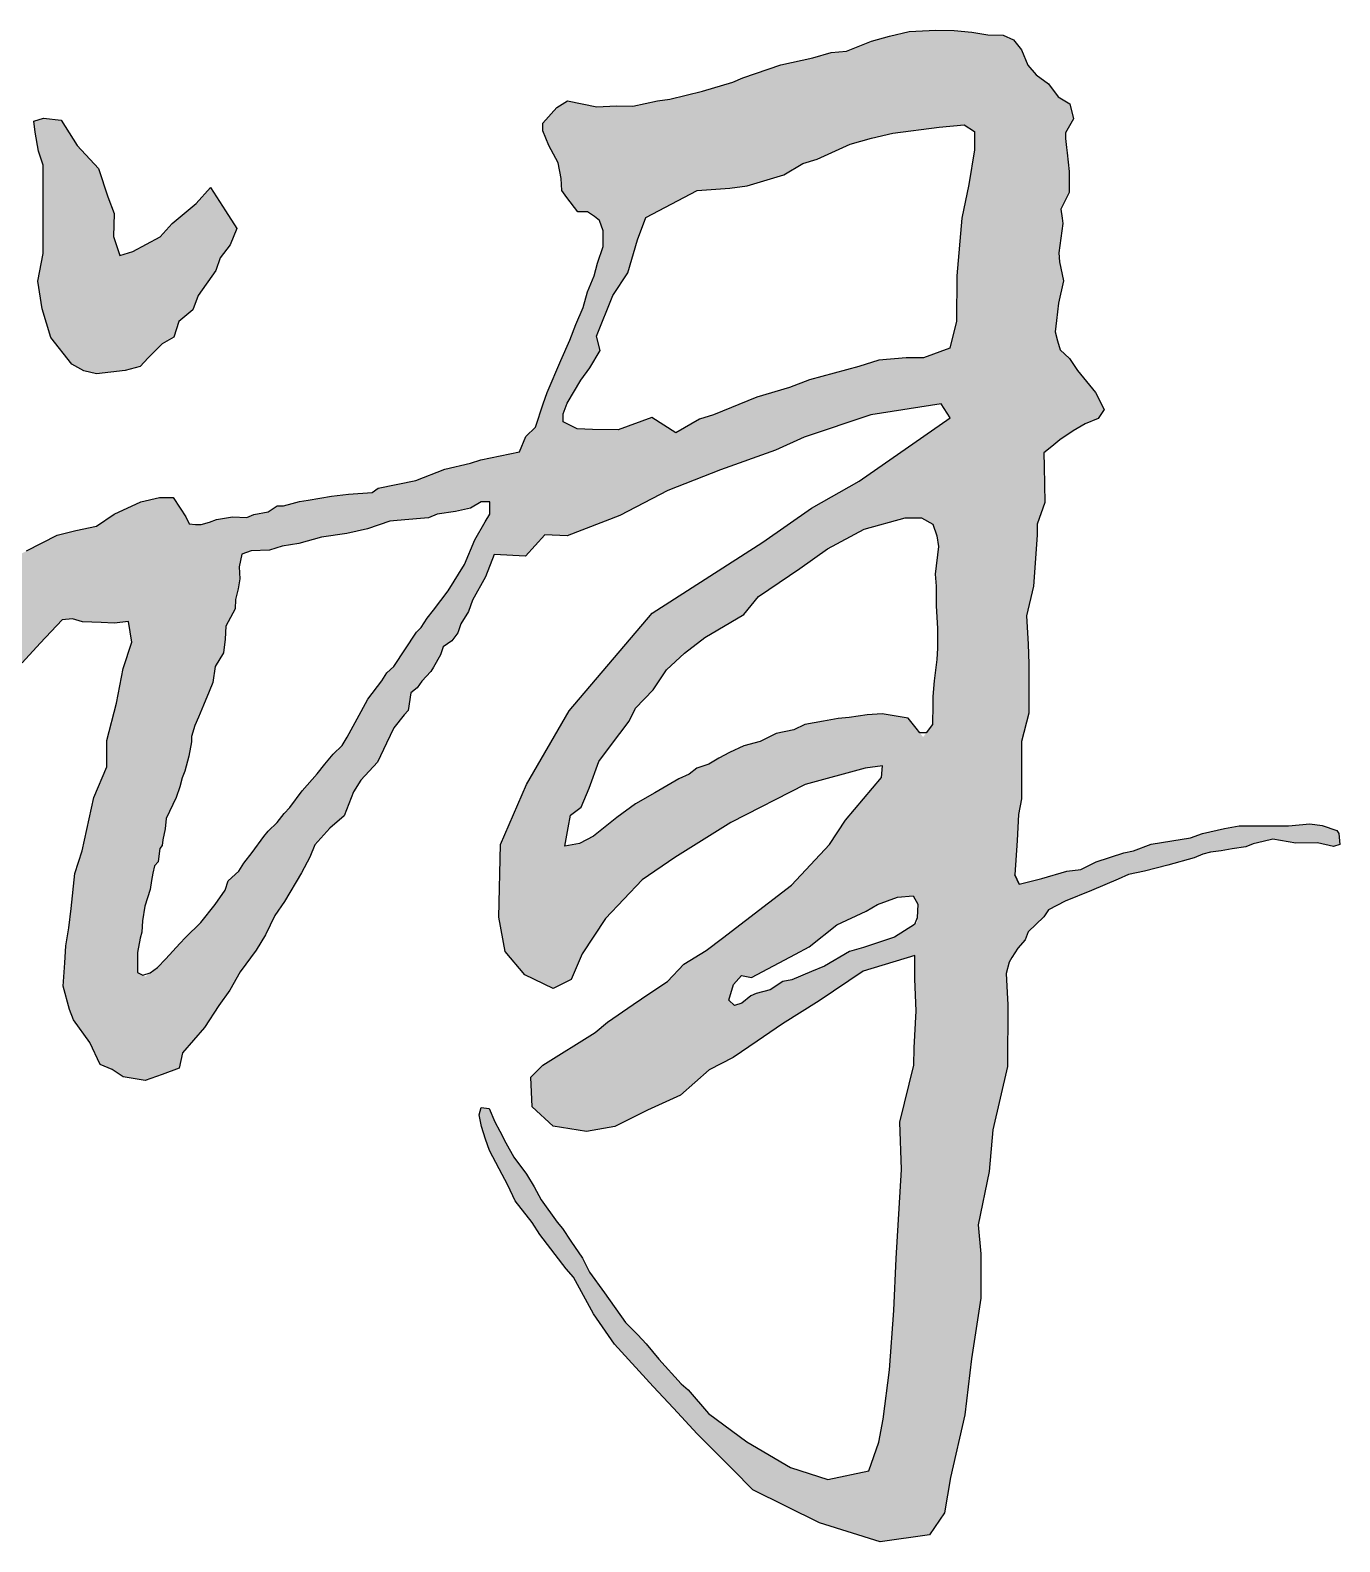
# Model space of a CAD drawing. Header units: millimetres. Extents: x -616 to 3731, y -1108 to 683.
# Drawn here: x 2283 to 3731, y -1106 to 566 of the extents above; entities that cross this region are included whole.
import ezdxf

# ---------------------------------------------------------------- set-up
doc = ezdxf.new("R2010")
doc.units = ezdxf.units.MM

# ---------------------------------------------------------------- blocks, each defined once
blk = doc.blocks.new('11112')
h = blk.add_hatch(color=0)
h.paths.add_polyline_path([(3379.1, -264.6), (3379.1, -250.3), (3379.1, -220.6), (3387.3, -189.2), (3387.3, -170.8), (3387.3, -134.9), (3386.6, -112.8), (3384.8, -81.6), (3392.4, -48.9), (3396.5, 7.5), (3396.5, 19.8), (3404.9, 43.7), (3404.2, 83.5), (3403.9, 98.6), (3412.6, 105.7), (3421.5, 113), (3436.4, 123), (3449.4, 130.7), (3463.9, 136.7), (3470.6, 146.7), (3460.9, 165.4), (3441.1, 189.6), (3432.1, 203.1), (3421.9, 212.7), (3419, 222.4), (3416.4, 232.7), (3417.7, 245.2), (3420.2, 264.2), (3425.7, 288.9), (3419.9, 316), (3425, 352.4), (3424.2, 358.1), (3422.7, 368.4), (3431.9, 386.6), (3431.9, 394), (3431.9, 410), (3429.7, 430.6), (3427.3, 451.8), (3436.5, 468.2), (3432.5, 484.8), (3419.5, 492.4), (3408.9, 506.7), (3395.3, 516.7), (3386.2, 527.6), (3379.2, 544.3), (3370.2, 555.5), (3359, 560.8), (3342, 561.1), (3324, 564), (3304.7, 565.8), (3284.4, 566.2), (3254.7, 564.9), (3233.3, 559.7), (3213.3, 553.9), (3185.5, 542.9), (3168.7, 541.6), (3148.4, 535.6), (3113, 528), (3071, 513.4), (3059.9, 508.8), (3026.4, 498.9), (2990.2, 489.9), (2976.6, 488), (2949.4, 482.2), (2930.9, 482.5), (2909.3, 481.5), (2877, 488), (2865.3, 480.8), (2849.8, 463.4), (2849.8, 455), (2856.3, 438.8), (2866.6, 419.5), (2869.9, 402), (2870.6, 388.8), (2876.3, 381.3), (2888.6, 365.2), (2899, 365.2), (2912.3, 356.4), (2916.4, 344.1), (2916.4, 327.1), (2910.2, 308.6), (2906.4, 294.6), (2899.2, 276.9), (2894.5, 259.3), (2886.2, 240.7), (2879.6, 223.3), (2869.8, 200.7), (2854.5, 165.4), (2850.2, 152.8), (2841.5, 127.2), (2831, 116.7), (2824.1, 99.7), (2781.1, 91.1), (2769.6, 87.4), (2741.2, 80.5), (2709.2, 68.2), (2667.5, 59.5), (2661.1, 54.9), (2635, 53.1), (2616.2, 50.8), (2590.3, 46.3), (2580.6, 44.8), (2572.4, 42.5), (2563, 40.2), (2555.8, 40.2), (2545.9, 33.5), (2530.3, 30.5), (2522.2, 27.2), (2506.4, 27.9), (2488.8, 24.9), (2481.1, 21.8), (2469.9, 18.8), (2458.7, 20), (2454.8, 27.9), (2448.8, 37.4), (2441, 49.2), (2425.8, 49.2), (2405.2, 44.6), (2375.8, 31), (2356, 17.4), (2333.3, 12.8), (2312.8, 7.7), (2278.7, -9.9), (2255.9, -22), (2237.9, -27.5), (2207.2, -29.8), (2145.8, -38.5), (2159.1, -20), (2171.6, -6.7), (2188.2, 24.7), (2207.8, 46.7), (2225, 69.5), (2226, 89.8), (2222.3, 106.4), (2214.9, 128.6), (2204.5, 144.5), (2200, 160.1), (2194.5, 169), (2190, 174.2), (2172.2, 189.6), (2164, 198.1), (2130.4, 209.7), (2119.9, 214), (2111.7, 217.3), (2094.5, 219.3), (2074.3, 227.3), (2063.9, 227.3), (2050.7, 219.4), (2039.7, 217.6), (2026.7, 222.4), (2023.3, 229.4), (2034.9, 235.2), (2051.4, 244.7), (2060.8, 249.8), (2078.5, 256.6), (2094, 257.9), (2106.3, 264.9), (2113.8, 270.1), (2122, 282.7), (2122, 291.2), (2111.5, 305.9), (2102, 313.3), (2091.9, 319.7), (2082.9, 324.9), (2072.4, 341.8), (2058.7, 350.8), (2058.7, 362.4), (2049.1, 369.3), (2040.2, 369.8), (2024.3, 365.6), (2015.3, 371), (2004.1, 371), (1999.5, 381.9), (1991.6, 401), (1984.3, 414.4), (1981.5, 424.2), (1979.4, 431.6), (1975.2, 443.7), (1964, 455.6), (1956.2, 461.6), (1949.3, 466.9), (1944, 474.8), (1936.1, 487.5), (1930.3, 504.9), (1917.1, 514.4), (1905.5, 514.4), (1889.1, 489.1), (1890.7, 474.3), (1894.4, 457.4), (1895.4, 442.1), (1894.4, 411.5), (1894.4, 398.3), (1889.1, 374.6), (1883.3, 354.5), (1883.3, 342.9), (1875.9, 320.7), (1869.3, 298.4), (1864.4, 286.5), (1860.7, 276.4), (1852.1, 275), (1835.6, 270.1), (1822.2, 264.1), (1806.4, 258.5), (1790.4, 253.7), (1770.9, 255.1), (1756, 256.6), (1743.6, 258.1), (1725.7, 257), (1713.7, 253.7), (1711.5, 245.8), (1711.5, 232), (1718.6, 206.6), (1718.2, 193.5), (1717.1, 184.5), (1705.9, 167.7), (1703.6, 151.3), (1697.9, 115.1), (1689.1, 101), (1685.7, 96.7), (1676.5, 78.8), (1675.1, 67.7), (1673.8, 51.4), (1666.3, 40.6), (1657.5, 18.9), (1654.1, 4.7), (1646.7, -16.3), (1644.6, -27.1), (1638.5, -46), (1636.5, -63.6), (1634.5, -74.5), (1634.5, -85.2), (1630.3, -95.4), (1622.6, -114.1), (1618.3, -122.8), (1607.3, -129.5), (1591.9, -189.5), (1589.5, -213.9), (1636, -212.4), (1638.5, -204.6), (1643.9, -186.7), (1654.7, -178.3), (1662.2, -178.3), (1678.1, -173), (1735.5, -162.4), (1766.6, -159.6), (1777.7, -160), (1772.2, -181.1), (1765.6, -206.3), (1757.9, -234.6), (1746, -254.5), (1737, -281.8), (1724.9, -303.6), (1722.2, -319.6), (1718.9, -341.5), (1711.3, -357.9), (1717.9, -377.1), (1734.9, -402.1), (1752, -414.8), (1768.4, -414.3), (1781.5, -406.7), (1797, -406.7), (1802.1, -413.4), (1788.1, -424.2), (1783.1, -428.8), (1758.9, -445.9), (1743.1, -456.9), (1732.4, -473.8), (1702.4, -498.6), (1670.6, -522.6), (1661.2, -532.3), (1635.5, -556.1), (1613.9, -574.3), (1599.4, -586), (1581.3, -601.9), (1567.8, -607), (1561.7, -618.2), (1561.7, -626.8), (1563.9, -639.4), (1577.9, -659.5), (1595.2, -663.7), (1613.9, -665.1), (1629.2, -659.9), (1648, -650.8), (1672.1, -638.7), (1687, -635.6), (1708.6, -625.8), (1721.2, -621.1), (1738.5, -609.8), (1755.8, -598), (1765.2, -593.5), (1798.2, -570.9), (1810.1, -567.7), (1824.2, -557.9), (1837.3, -544.8), (1856.6, -535.4), (1865.4, -533.6), (1877.5, -526.4), (1880.1, -526.4), (1897.5, -512.3), (1900.5, -512.3), (1909.1, -498.3), (1917.3, -499.7), (1921.2, -499.7), (1929.6, -505.3), (1929.4, -513.9), (1929.4, -525.3), (1930.5, -540.6), (1937.3, -569.8), (1940.2, -581.4), (1949.9, -599.9), (1955.9, -615.3), (1963.5, -626), (1970, -631.8), (1984.2, -639.5), (1993.5, -640.9), (2000.3, -642.3), (2009.8, -643.4), (2016.4, -642.8), (2029.8, -637.9), (2034.6, -628.1), (2056, -576.6), (2065.5, -562.4), (2077.5, -525.4), (2098.7, -469.9), (2124.4, -417.3), (2135.3, -391.3), (2142.3, -354.4), (2165.3, -325.7), (2177.6, -294), (2186.7, -278.2), (2197.5, -250.3), (2212.7, -227.3), (2228.4, -207.9), (2241.1, -186.3), (2249.5, -166.6), (2263.9, -148.4), (2274.1, -133.8), (2294, -111.8), (2318.2, -86), (2329.5, -84.8), (2340.5, -88.1), (2361.3, -89.1), (2375.6, -89.7), (2391.6, -88), (2395.3, -110.8), (2385.8, -140), (2378.3, -178.1), (2367.5, -219.5), (2367.5, -248.7), (2353.2, -282.7), (2340.2, -341.6), (2332, -366.8), (2328, -405.5), (2325.6, -426.6), (2322.3, -446.6), (2321, -465.5), (2319.1, -491.1), (2326.2, -517), (2330.6, -528.5), (2348.7, -553.7), (2360, -578.1), (2373.4, -583.4), (2385.8, -591.6), (2409.9, -595.8), (2428.6, -589), (2447.7, -582), (2451.4, -565), (2475.5, -537.1), (2491.3, -512.7), (2503.5, -495.7), (2515.1, -475.3), (2532.7, -451.5), (2542.9, -434.5), (2553.4, -413), (2563.9, -397.8), (2582.7, -366), (2591.9, -348.4), (2597.6, -335), (2614.2, -316.6), (2630, -302.7), (2640.2, -276.2), (2648.3, -263.3), (2666.9, -243.4), (2676.9, -222.5), (2685.1, -205.5), (2696.5, -191), (2700.8, -186.4), (2703.8, -166.8), (2710.7, -161.1), (2715.9, -154), (2725.9, -143.3), (2736.4, -124.8), (2739.6, -116.1), (2749.1, -109.4), (2755.8, -100.6), (2758.9, -90.6), (2767.4, -76.7), (2771.8, -64.4), (2786.4, -38.6), (2795.9, -13.9), (2830.5, -15.6), (2851.9, 7.8), (2876.6, 6.7), (2934.9, 29.2), (2987.9, 56.9), (3046.2, 79.7), (3107, 101.8), (3138.9, 116), (3212.4, 140.7), (3290.1, 153), (3300.3, 137.3), (3271.1, 117), (3199.6, 67.3), (3146.9, 37.6), (3093.1, 0), (2970.5, -78.6), (2878.9, -186.8), (2831.8, -268.1), (2802.9, -334.5), (2801, -414.8), (2807.9, -452.9), (2829.8, -478.9), (2861.2, -494), (2881.1, -483.9), (2893.3, -455.5), (2919.2, -416.6), (2959.5, -373.8), (2995.8, -348.8), (3057.8, -310.2), (3139.9, -268.2), (3206.3, -250), (3225.5, -247.4), (3224.1, -260.6), (3184.6, -307.8), (3166.8, -334.5), (3124.9, -379.7), (3048.4, -438), (3030.3, -451.8), (3005.8, -466.9), (2987.5, -486.2), (2967.9, -499), (2949.7, -511.6), (2921.3, -531.2), (2907.7, -542.6), (2849.8, -578.6), (2836.4, -592), (2837.9, -624.7), (2861.1, -646.3), (2898, -652.1), (2929.3, -646.4), (2965.4, -628.3), (3002, -611.7), (3033.8, -584), (3060.4, -570.1), (3086.8, -552.3), (3114.9, -532.9), (3155.2, -507.5), (3204, -474.6), (3261, -457.2), (3261.3, -483.7), (3262.6, -518.5), (3260.5, -559.4), (3260.1, -578.5), (3244.6, -641.6), (3246.3, -694.1), (3240.6, -792.5), (3237.9, -850.1), (3233.3, -915.8), (3226.3, -970.1), (3221.4, -995.6), (3210.4, -1027.4), (3165, -1036.9), (3123.6, -1023.8), (3075.3, -995.4), (3032.9, -964), (3010.3, -937.8), (3002.9, -931), (2977.9, -904), (2964.2, -886.9), (2954.9, -876.9), (2941.2, -863.4), (2918.1, -830.5), (2901.4, -807.5), (2893.6, -792.3), (2880.8, -773.2), (2871.4, -759.3), (2865.7, -752.4), (2848, -727.6), (2840.1, -713.4), (2831.8, -699.2), (2817.6, -680.6), (2808.7, -664.4), (2802.3, -651.6), (2796.5, -641.4), (2790.4, -626.6), (2781.4, -625.5), (2779.3, -633.5), (2781.9, -646.5), (2786.4, -660.4), (2790.6, -673.2), (2801.6, -693.2), (2811.1, -711.4), (2819, -728.6), (2837.8, -752.6), (2846.4, -766.1), (2875.4, -804.1), (2883.6, -813.3), (2905.7, -853.6), (2928.9, -887.2), (2971.9, -934.1), (2994.4, -958.2), (3020.6, -986.3), (3059.9, -1025.8), (3081.8, -1048.5), (3155.7, -1084.8), (3222.8, -1105.9), (3277.5, -1098.1), (3294.1, -1073.7), (3300.5, -1034.7), (3316.5, -965.4), (3323.9, -903.4), (3334.2, -836.5), (3334.1, -787.5), (3331.2, -755.2), (3343.3, -696.2), (3347.4, -650.2), (3363.8, -580.1), (3363.9, -511.6), (3363.7, -505.2), (3362.3, -477.3), (3365.4, -464), (3375.2, -449.4), (3383, -439.9), (3386.6, -431.1), (3403.9, -414.5), (3408.8, -406.7), (3427.4, -397.1), (3456.6, -385.3), (3485.9, -372.8), (3497.6, -367.8), (3515.3, -363.9), (3541, -357.3), (3570.1, -349.4), (3583.2, -343.7), (3599.8, -341.7), (3612.2, -339.3), (3627.1, -337.1), (3635.4, -333.9), (3646.2, -331.4), (3657.1, -328.8), (3682.6, -333), (3706.5, -332.8), (3724.3, -336.7), (3731.1, -334.7), (3729.9, -322.5), (3727.7, -319.1), (3711.6, -313.4), (3697.9, -311.7), (3674.3, -313.8), (3646.6, -313.8), (3620, -313.8), (3603.6, -316.7), (3579.3, -322.3), (3566.1, -327.2), (3545.3, -330.6), (3522.6, -334.3), (3502.8, -341.6), (3492.2, -343.8), (3461.7, -353.7), (3444.6, -362.1), (3429.3, -364.1), (3401.6, -372.2), (3376.6, -378.3), (3371.9, -368.1), (3374.2, -330.2), (3375.9, -301.5), (3379.1, -284.1)])
h.paths.add_polyline_path([(3262.8, -205.9), (3253.7, -195), (3225, -190), (3208.6, -191.3), (3188.6, -194.1), (3176.3, -195.2), (3160, -198.1), (3139.4, -201.7), (3127.3, -207.6), (3107.7, -211.8), (3090.1, -220.6), (3072, -225.6), (3056, -232.9), (3044.5, -238.9), (3033.3, -245.7), (3020.2, -250.3), (3011.4, -256.8), (3000.3, -261.9), (2973.5, -277.6), (2952.3, -289.6), (2931.5, -304.8), (2905.9, -325.4), (2890.3, -333.5), (2874, -336.6), (2877.8, -316.3), (2880.3, -302.3), (2892, -293.3), (2900.9, -272.4), (2911.6, -242.6), (2924.4, -225.6), (2945.2, -198.1), (2952.1, -183.8), (2971.6, -163.3), (2986.6, -141.5), (3006.4, -123), (3028.9, -105.5), (3072.1, -80), (3088.2, -60.3), (3134.1, -29.1), (3164.4, -7.5), (3205, 14.3), (3250.6, 26.8), (3268.7, 26.8), (3281.1, 19.6), (3285.6, 6.9), (3287.3, -4.8), (3283.7, -35.6), (3284.9, -48.7), (3284.9, -70.6), (3286.2, -95.5), (3286.2, -117.4), (3285.6, -129.8), (3282.4, -153.6), (3281.2, -171), (3281.2, -179.8), (3280.5, -201.9), (3270.3, -215.8)], flags=16)
h.paths.add_polyline_path([(3259.2, -391.5), (3264.6, -400.4), (3263.7, -421), (3238.6, -437), (3204.3, -448.5), (3188.8, -452.8), (3161.4, -469.3), (3146.8, -475.1), (3125, -484.3), (3115, -486), (3101, -495.4), (3085.7, -499.3), (3079.8, -502), (3069.9, -510), (3061.7, -512.6), (3055.5, -506.8), (3060.5, -489.6), (3069.6, -479.6), (3080.6, -481.6), (3129, -456), (3144.3, -447.7), (3174.8, -423.6), (3207.2, -408.3), (3220, -400.8), (3242, -392.8)], flags=16)
h.paths.add_polyline_path([(3270.8, 203.8), (3251.6, 203.8), (3221.4, 201.1), (3199.1, 194.1), (3144.8, 179.5), (3122.6, 170.8), (3086.4, 160.2), (3038.3, 140.6), (3023.1, 136.1), (2996.7, 120.9), (2970.4, 137.9), (2932.9, 124), (2904.6, 124.5), (2887.7, 125.3), (2872.2, 133.1), (2872.2, 136.4), (2872.2, 141.9), (2876.5, 153.8), (2891.8, 179), (2901.9, 192.8), (2913.2, 211.7), (2909, 227.6), (2927.3, 272.7), (2943.7, 297.7), (2954.4, 334.4), (2963.7, 359), (3020.3, 388.8), (3056.5, 391.3), (3075.9, 394.1), (3116.2, 406.2), (3137.1, 418.7), (3153.1, 423.7), (3189.8, 440.3), (3213.2, 446.9), (3236.7, 452.4), (3288.2, 458.9), (3315.6, 461.6), (3327.3, 454.2), (3327.3, 433.9), (3320.9, 395.6), (3313, 358.2), (3307.5, 294.4), (3307.1, 244.3), (3299.9, 214.5)], flags=16)
h.paths.add_polyline_path([(2791, 30.8), (2786, 22.2), (2774.6, 2.4), (2763.2, -25), (2744.9, -53.9), (2728.9, -75.2), (2721.7, -84.2), (2715.3, -94.4), (2709.9, -99.6), (2685, -137.6), (2677.2, -144.8), (2671.7, -153.5), (2656.3, -173.8), (2649, -187.3), (2633.5, -215.7), (2627.8, -225.2), (2617.7, -234.7), (2608.8, -245.7), (2600.1, -256.4), (2583.5, -275.2), (2569.8, -293.8), (2563.6, -300.2), (2556, -310.2), (2546, -319.7), (2541, -325.8), (2528.3, -343.5), (2519.2, -355.2), (2513.4, -364), (2501.8, -374.7), (2498.6, -385.1), (2487.3, -400.9), (2471.5, -420.7), (2454.5, -437.4), (2448.3, -444), (2432.8, -460.9), (2423.6, -470.5), (2410.3, -480.7), (2401.5, -476.1), (2401.5, -463.3), (2401.5, -454.1), (2404.5, -438), (2406.3, -431.5), (2406.9, -419), (2409.6, -402.9), (2415.5, -384.5), (2417.8, -369.2), (2420.3, -358.3), (2424.2, -353.9), (2425.6, -344.6), (2426.2, -339), (2428.6, -335.7), (2429.5, -329.3), (2431.9, -317.1), (2433.3, -305.7), (2437, -298.1), (2444.4, -282.6), (2448.3, -270.7), (2451, -260.9), (2453.9, -253.5), (2458.4, -236.8), (2461.1, -221.1), (2461.1, -215.1), (2465, -202.9), (2469, -193.6), (2474.4, -180.6), (2480.6, -165.5), (2484.7, -155.3), (2487.4, -137.6), (2496.4, -122.4), (2498.4, -107.3), (2499.1, -92.9), (2509.4, -73.8), (2509.7, -63.5), (2512.8, -51.9), (2514.6, -40.8), (2514, -27.6), (2516.9, -13.5), (2527.1, -9.6), (2547.6, -9), (2561.3, -4.4), (2579.9, -1.6), (2604.8, 5.5), (2632.9, 9.3), (2655.8, 14.6), (2680.7, 23), (2688.5, 23.7), (2714.4, 26), (2723.3, 26.9), (2733, 31), (2753.1, 33.6), (2769.7, 37.5), (2781.5, 44.3), (2791, 44.3)], flags=16)
h.paths.add_polyline_path([(2225.5, -86.9), (2211.8, -105.5), (2206.3, -120.5), (2198.4, -136.3), (2192.1, -153.7), (2185.7, -166.3), (2181.5, -174.9), (2168.3, -198.7), (2158.9, -212.1), (2145.4, -238.2), (2125.7, -264.3), (2121.4, -282.6), (2111.4, -302.2), (2101.9, -320.4), (2080.6, -309.3), (2069.6, -303.6), (2058.5, -297.5), (2047.8, -285.6), (2040.3, -255.6), (2031.6, -239.8), (2018.5, -216.1), (2011.7, -203.6), (2008.7, -192.4), (2034, -179), (2078.2, -148.2), (2113.4, -119.2), (2132, -100.7), (2156.5, -92.9), (2181, -82.6), (2208.7, -77.1)], flags=16)
h.paths.add_polyline_path([(2154.3, 87.6), (2148.5, 73.9), (2137.4, 58.7), (2120.8, 30.2), (2114.5, 16.6), (2105.6, 4.4), (2101.1, -5.6), (2076.4, -30.9), (2068, -26), (2049.3, -26.1), (2037.6, -28.9), (2005.3, -43.6), (1984.8, -50.9), (1967.9, -58), (1954.1, -60.5), (1933.6, -72.5), (1913.8, -79.5), (1892.4, -87.8), (1889.3, -89.8), (1879.3, -82.8), (1881.4, -75.1), (1882, -68.7), (1898.2, -32.1), (1904.2, -12.3), (1909.1, 13.8), (1916.6, 33.1), (1918.5, 45.7), (1924.6, 63.4), (1929.2, 68.1), (1933.9, 73.4), (1941.2, 81.8), (1946, 88.7), (1958.3, 98.4), (1980.4, 109.6), (1994.7, 116.5), (2011.6, 127.4), (2023.8, 133.8), (2042.8, 136.6), (2053.6, 143.1), (2069.4, 144.9), (2103.9, 145.5), (2116.5, 143.8), (2134.7, 137.4), (2152.2, 127.2), (2155.8, 114.5), (2155.3, 98.2)], flags=16)
h.paths.add_polyline_path([(1950.7, -393.4), (1936.1, -401.1), (1916.9, -410.8), (1882.7, -428.4), (1857, -445.7), (1826.3, -465.2), (1798.3, -486.3), (1783.5, -496.5), (1767.9, -499.4), (1773.3, -489.8), (1785.6, -482.9), (1803.2, -463.9), (1844.4, -435.6), (1883.5, -408.1), (1908.3, -391.5), (1937.4, -365.8), (1946.1, -366.7)], flags=16)
h.paths.add_polyline_path([(1876.9, -225.6), (1876.3, -237.6), (1862.4, -248.9), (1850.4, -255.5), (1824, -278.8), (1821.6, -268.9), (1829.7, -252.5), (1840.6, -242.6), (1843.3, -233.7), (1847.5, -219.7), (1861, -221.5)], flags=16)
h.paths.add_polyline_path([(1817.6, -18.9), (1806, -53.9), (1800.6, -74.3), (1792.9, -101.5), (1781.9, -109.5), (1762.7, -117.1), (1749.1, -117.1), (1705.6, -121.3), (1684.3, -123.2), (1666.7, -114.3), (1665.4, -74.3), (1680.9, -39.3), (1689.7, -15.9), (1704.3, 11.3), (1714.7, 50.8), (1728.6, 88.1), (1731.7, 106.7), (1754.9, 121.2), (1784.1, 121.2), (1826, 130.9), (1840.6, 130.9), (1840.6, 116.3), (1827.9, 97.8), (1810.4, 73.5), (1807.5, 53.1), (1807.5, 38.5), (1812.3, 18.1), (1817.6, -3.9)], flags=16)
blk.add_hatch(color=7).paths.add_polyline_path([(2388, 189.6), (2404.5, 194.3), (2413.4, 203.7), (2428.7, 219.4), (2441.5, 226.6), (2447.2, 243.8), (2462.5, 256.7), (2468.5, 272.9), (2488.1, 300.3), (2492.8, 314.4), (2503.8, 328.6), (2511.2, 346.7), (2498.7, 366.3), (2482.2, 392.2), (2466.2, 374.6), (2439.8, 352.4), (2426.5, 337.7), (2396.4, 321.3), (2382.1, 316.8), (2375.1, 338.1), (2375.6, 363.3), (2368.6, 381.9), (2358.2, 413.1), (2334.7, 438.8), (2316.9, 466.6), (2297.5, 468.8), (2287, 465.5), (2288.4, 453.4), (2291.9, 432.2), (2297.2, 416.9), (2297.2, 398.1), (2297.2, 381.6), (2297.2, 365.1), (2297.2, 335.6), (2297.2, 319.1), (2291.3, 288.5), (2296, 258.1), (2305.5, 226.1), (2329, 196.7), (2342, 189.3), (2356.1, 186.1)])
for p, q in [((3185.5, 542.9), (3213.3, 553.9)), ((3213.3, 553.9), (3233.3, 559.7)), ((3233.3, 559.7), (3254.7, 564.9)), ((3254.7, 564.9), (3284.4, 566.2)), ((3284.4, 566.2), (3304.7, 565.8)), ((3304.7, 565.8), (3324, 564)), ((3324, 564), (3342, 561.1)), ((3342, 561.1), (3359, 560.8)), ((3359, 560.8), (3370.2, 555.5)), ((3370.2, 555.5), (3379.2, 544.3)), ((3113, 528), (3148.4, 535.6)), ((3148.4, 535.6), (3168.7, 541.6)), ((3168.7, 541.6), (3185.5, 542.9)), ((3379.2, 544.3), (3386.2, 527.6)), ((3071, 513.4), (3113, 528)), ((3386.2, 527.6), (3386.2, 527.6)), ((3386.2, 527.6), (3395.3, 516.7)), ((3026.4, 498.9), (3059.9, 508.8)), ((3059.9, 508.8), (3071, 513.4)), ((3395.3, 516.7), (3408.9, 506.7)), ((3408.9, 506.7), (3419.5, 492.4)), ((2865.3, 480.8), (2877, 488)), ((2877, 488), (2909.3, 481.5)), ((2949.4, 482.2), (2976.6, 488)), ((2976.6, 488), (2990.2, 489.9)), ((2990.2, 489.9), (3026.4, 498.9)), ((3419.5, 492.4), (3419.5, 492.4)), ((3419.5, 492.4), (3432.5, 484.8)), ((2287, 465.5), (2297.5, 468.8)), ((2297.5, 468.8), (2297.5, 468.8)), ((2297.5, 468.8), (2316.9, 466.6)), ((2849.8, 463.4), (2865.3, 480.8)), ((2909.3, 481.5), (2930.9, 482.5)), ((2930.9, 482.5), (2949.4, 482.2)), ((3436.5, 468.2), (3427.9, 452.8)), ((3432.5, 484.8), (3436.5, 468.2)), ((2288.4, 453.4), (2287, 465.5)), ((2291.9, 432.2), (2288.4, 453.4)), ((2316.9, 466.6), (2334.7, 438.8)), ((2849.8, 455), (2849.8, 463.4)), ((2856.3, 438.8), (2849.8, 455)), ((3213.2, 446.9), (3236.7, 452.4)), ((3236.7, 452.4), (3288.2, 458.9)), ((3288.2, 458.9), (3315.6, 461.6)), ((3288.2, 458.9), (3288.2, 458.9)), ((3315.6, 461.6), (3327.3, 454.2)), ((3327.3, 454.2), (3327.3, 433.9)), ((3427.9, 452.8), (3427.9, 446.5)), ((2334.7, 438.8), (2334.7, 438.8)), ((2334.7, 438.8), (2358.2, 413.1)), ((2866.6, 419.5), (2856.3, 438.8)), ((3153.1, 423.7), (3189.8, 440.3)), ((3189.8, 440.3), (3213.2, 446.9)), ((3427.9, 446.5), (3429, 436.3)), ((3429, 436.3), (3429.7, 430.6)), ((2297.2, 416.9), (2291.9, 432.2)), ((2869.9, 402), (2866.6, 419.5)), ((3116.2, 406.2), (3137.1, 418.7)), ((3137.1, 418.7), (3153.1, 423.7)), ((3327.3, 433.9), (3320.9, 395.6)), ((3429.7, 430.6), (3431.9, 410)), ((2297.2, 398.1), (2297.2, 416.9)), ((2358.2, 413.1), (2368.6, 381.9)), ((2870.6, 388.8), (2869.9, 402)), ((3075.9, 394.1), (3116.2, 406.2)), ((3431.9, 410), (3431.9, 394)), ((2297.2, 381.6), (2297.2, 398.1)), ((2466.2, 374.6), (2482.2, 392.2)), ((2482.2, 392.2), (2498.7, 366.3)), ((2876.3, 381.3), (2870.6, 388.8)), ((2963.7, 359), (3020.3, 388.8)), ((3020.3, 388.8), (3056.5, 391.3)), ((3056.5, 391.3), (3075.9, 394.1)), ((3320.9, 395.6), (3313, 358.2)), ((3431.9, 386.6), (3422.7, 368.4)), ((3431.9, 394), (3431.9, 386.6)), ((2297.2, 365.1), (2297.2, 381.6)), ((2368.6, 381.9), (2375.6, 363.3)), ((2439.8, 352.4), (2466.2, 374.6)), ((2466.2, 374.6), (2466.2, 374.6)), ((2888.6, 365.2), (2876.3, 381.3)), ((3422.7, 368.4), (3424.2, 358.1)), ((2297.2, 335.6), (2297.2, 365.1)), ((2375.6, 363.3), (2375.1, 338.1)), ((2426.5, 337.7), (2439.8, 352.4)), ((2498.7, 366.3), (2511.2, 346.7)), ((2899, 365.2), (2888.6, 365.2)), ((2906.7, 360.1), (2899, 365.2)), ((2912.5, 355.8), (2906.7, 360.1)), ((2916.4, 344.1), (2912.5, 355.8)), ((2954.4, 334.4), (2963.7, 359)), ((3313, 358.2), (3307.5, 294.4)), ((3425, 352.4), (3420.5, 319.8)), ((3424.2, 358.1), (3425, 352.4)), ((3425, 352.4), (3425, 352.4)), ((2297.2, 319.1), (2297.2, 335.6)), ((2375.1, 338.1), (2382.1, 316.8)), ((2396.4, 321.3), (2426.5, 337.7)), ((2511.2, 346.7), (2503.8, 328.6)), ((2916.4, 327.1), (2916.4, 344.1)), ((2291.3, 288.5), (2297.2, 319.1)), ((2382.1, 316.8), (2396.4, 321.3)), ((2503.8, 328.6), (2492.8, 314.4)), ((2503.8, 328.6), (2503.8, 328.6)), ((2910.2, 308.6), (2916.4, 327.1)), ((2943.7, 297.7), (2954.4, 334.4)), ((3420.5, 319.8), (3421.2, 310)), ((2382.1, 316.8), (2382.1, 316.8)), ((2492.8, 314.4), (2488.1, 300.3)), ((2906.4, 294.6), (2910.2, 308.6)), ((3421.2, 310), (3421.2, 310)), ((3421.2, 310), (3425.7, 288.9)), ((2296, 258.1), (2291.3, 288.5)), ((2488.1, 300.3), (2468.5, 272.9)), ((2488.1, 300.3), (2488.1, 300.3)), ((2899.2, 276.9), (2906.4, 294.6)), ((2927.3, 272.7), (2943.7, 297.7)), ((3307.5, 294.4), (3307.1, 244.3)), ((3425.7, 288.9), (3420.2, 264.2)), ((2468.5, 272.9), (2462.5, 256.7)), ((2894.5, 259.3), (2899.2, 276.9)), ((2909, 227.6), (2927.3, 272.7)), ((2305.5, 226.1), (2296, 258.1)), ((2296, 258.1), (2296, 258.1)), ((2462.5, 256.7), (2447.2, 243.8)), ((2886.2, 240.7), (2894.5, 259.3)), ((3420.2, 264.2), (3417.7, 245.2)), ((2447.2, 243.8), (2441.5, 226.6)), ((2879.6, 223.3), (2886.2, 240.7)), ((3307.1, 244.3), (3299.9, 214.5)), ((3417.7, 245.2), (3416.4, 232.7)), ((3417.7, 245.2), (3417.7, 245.2)), ((2329, 196.7), (2305.5, 226.1)), ((2428.7, 219.4), (2413.4, 203.7)), ((2441.5, 226.6), (2428.7, 219.4)), ((2869.8, 200.7), (2879.6, 223.3)), ((2913.2, 211.7), (2909, 227.6)), ((3416.4, 232.7), (3416.4, 232.7)), ((3416.4, 232.7), (3419, 222.4)), ((3419, 222.4), (3421.9, 212.7)), ((2413.4, 203.7), (2404.5, 194.3)), ((2854.5, 165.4), (2869.8, 200.7)), ((2901.9, 192.8), (2913.2, 211.7)), ((3221.4, 201.1), (3199.1, 194.1)), ((3251.6, 203.8), (3221.4, 201.1)), ((3270.8, 203.8), (3251.6, 203.8)), ((3299.9, 214.5), (3270.8, 203.8)), ((3299.9, 214.5), (3299.9, 214.5)), ((3421.9, 212.7), (3432.1, 203.1)), ((3432.1, 203.1), (3441.1, 189.6)), ((2342, 189.3), (2329, 196.7)), ((2329, 196.7), (2329, 196.7)), ((2356.1, 186.1), (2342, 189.3)), ((2388, 189.6), (2356.1, 186.1)), ((2404.5, 194.3), (2388, 189.6)), ((2388, 189.6), (2388, 189.6)), ((2891.8, 179), (2901.9, 192.8)), ((3199.1, 194.1), (3144.8, 179.5)), ((3441.1, 189.6), (3460.9, 165.4)), ((2876.5, 153.8), (2891.8, 179)), ((3122.6, 170.8), (3086.4, 160.2)), ((3144.8, 179.5), (3122.6, 170.8)), ((2841.5, 127.2), (2850.2, 152.8)), ((2850.2, 152.8), (2854.5, 165.4)), ((2872.2, 141.9), (2876.5, 153.8)), ((3086.4, 160.2), (3038.3, 140.6)), ((3290.1, 153), (3212.4, 140.7)), ((3300.3, 137.3), (3290.1, 153)), ((3460.9, 165.4), (3460.9, 165.4)), ((3460.9, 165.4), (3470.6, 146.7)), ((2872.2, 136.4), (2872.2, 141.9)), ((2872.2, 133.1), (2872.2, 136.4)), ((2970.4, 137.9), (2932.9, 124)), ((2996.7, 120.9), (2970.4, 137.9)), ((3023.1, 136.1), (2996.7, 120.9)), ((3038.3, 140.6), (3023.1, 136.1)), ((3212.4, 140.7), (3138.9, 116)), ((3271.1, 117), (3300.3, 137.3)), ((3300.3, 137.3), (3300.3, 137.3)), ((3463.9, 136.7), (3449.4, 130.7)), ((3470.6, 146.7), (3463.9, 136.7)), ((2831, 116.7), (2841.5, 127.2)), ((2887.7, 125.3), (2872.2, 133.1)), ((2904.6, 124.5), (2887.7, 125.3)), ((2932.9, 124), (2904.6, 124.5)), ((3436.4, 123), (3421.5, 113)), ((3449.4, 130.7), (3436.4, 123)), ((2824.1, 99.7), (2831, 116.7)), ((3107, 101.8), (3046.2, 79.7)), ((3138.9, 116), (3107, 101.8)), ((3199.6, 67.3), (3271.1, 117)), ((3412.6, 105.7), (3403.9, 98.6)), ((3421.5, 113), (3412.6, 105.7)), ((3421.5, 113), (3421.5, 113)), ((2741.2, 80.5), (2769.6, 87.4)), ((2769.6, 87.4), (2781.1, 91.1)), ((2781.1, 91.1), (2824.1, 99.7)), ((3403.9, 98.6), (3404.2, 83.5)), ((2667.5, 59.5), (2709.2, 68.2)), ((2709.2, 68.2), (2741.2, 80.5)), ((3046.2, 79.7), (2987.9, 56.9)), ((3146.9, 37.6), (3199.6, 67.3)), ((3404.2, 83.5), (3404.2, 83.5)), ((3404.2, 83.5), (3404.9, 43.7)), ((2590.3, 46.3), (2616.2, 50.8)), ((2616.2, 50.8), (2635, 53.1)), ((2635, 53.1), (2661.1, 54.9)), ((2661.1, 54.9), (2667.5, 59.5)), ((2987.9, 56.9), (2934.9, 29.2)), ((2375.8, 31), (2405.2, 44.6)), ((2405.2, 44.6), (2425.8, 49.2)), ((2425.8, 49.2), (2441, 49.2)), ((2441, 49.2), (2448.8, 37.4)), ((2448.8, 37.4), (2454.8, 27.9)), ((2530.3, 30.5), (2545.9, 33.5)), ((2545.9, 33.5), (2555.8, 40.2)), ((2555.8, 40.2), (2563, 40.2)), ((2563, 40.2), (2572.4, 42.5)), ((2572.4, 42.5), (2580.6, 44.8)), ((2580.6, 44.8), (2590.3, 46.3)), ((2753.1, 33.6), (2733, 31)), ((2769.7, 37.5), (2753.1, 33.6)), ((2781.5, 44.3), (2769.7, 37.5)), ((2791, 44.3), (2781.5, 44.3)), ((2781.5, 44.3), (2781.5, 44.3)), ((2791, 30.8), (2791, 44.3)), ((3093.1, 0), (3146.9, 37.6)), ((3404.9, 43.7), (3396.5, 19.8)), ((2333.3, 12.8), (2356, 17.4)), ((2356, 17.4), (2375.8, 31)), ((2356, 17.4), (2356, 17.4)), ((2454.8, 27.9), (2458.7, 20)), ((2458.7, 20), (2458.7, 20)), ((2458.7, 20), (2465.6, 19.3)), ((2465.6, 19.3), (2471.7, 19.3)), ((2471.7, 19.3), (2481.1, 21.8)), ((2481.1, 21.8), (2488.8, 24.9)), ((2488.8, 24.9), (2506.4, 27.9)), ((2506.4, 27.9), (2522.2, 27.2)), ((2522.2, 27.2), (2530.3, 30.5)), ((2680.7, 23), (2655.8, 14.6)), ((2688.5, 23.7), (2680.7, 23)), ((2714.4, 26), (2688.5, 23.7)), ((2723.3, 26.9), (2714.4, 26)), ((2733, 31), (2723.3, 26.9)), ((2774.6, 2.4), (2786, 22.2)), ((2786, 22.2), (2791, 30.8)), ((2934.9, 29.2), (2876.6, 6.7)), ((3205, 14.3), (3250.6, 26.8)), ((3250.6, 26.8), (3268.7, 26.8)), ((3268.7, 26.8), (3281.1, 19.6)), ((3281.1, 19.6), (3285.6, 6.9)), ((3396.5, 19.8), (3396.5, 7.5)), ((2278.7, -9.9), (2312.8, 7.7)), ((2312.8, 7.7), (2333.3, 12.8)), ((2604.8, 5.5), (2579.9, -1.6)), ((2632.9, 9.3), (2604.8, 5.5)), ((2604.8, 5.5), (2604.8, 5.5)), ((2655.8, 14.6), (2632.9, 9.3)), ((2632.9, 9.3), (2632.9, 9.3)), ((2763.2, -25), (2774.6, 2.4)), ((2851.9, 7.8), (2830.5, -15.6)), ((2876.6, 6.7), (2851.9, 7.8)), ((2876.6, 6.7), (2876.6, 6.7)), ((2970.5, -78.6), (3093.1, 0)), ((3164.4, -7.5), (3205, 14.3)), ((3285.6, 6.9), (3287.3, -4.8)), ((3396.5, 7.5), (3392.4, -48.9)), ((2516.9, -13.5), (2514, -27.6)), ((2527.1, -9.6), (2516.9, -13.5)), ((2547.6, -9), (2527.1, -9.6)), ((2561.3, -4.4), (2547.6, -9)), ((2579.9, -1.6), (2561.3, -4.4)), ((2795.9, -13.9), (2786.4, -38.6)), ((2830.5, -15.6), (2795.9, -13.9)), ((2830.5, -15.6), (2830.5, -15.6)), ((3134.1, -29.1), (3164.4, -7.5)), ((3164.4, -7.5), (3164.4, -7.5)), ((3287.3, -4.8), (3283.7, -35.6)), ((2514, -27.6), (2514.6, -40.8)), ((2744.9, -53.9), (2763.2, -25)), ((2763.2, -25), (2763.2, -25)), ((3088.2, -60.3), (3134.1, -29.1)), ((2514.6, -40.8), (2512.8, -51.9)), ((2786.4, -38.6), (2771.8, -64.4)), ((3283.7, -35.6), (3284.9, -48.7)), ((3284.9, -48.7), (3284.9, -70.6)), ((3392.4, -48.9), (3384.8, -81.6)), ((2509.7, -63.5), (2509.4, -73.8)), ((2512.8, -51.9), (2509.7, -63.5)), ((2728.9, -75.2), (2744.9, -53.9)), ((2771.8, -64.4), (2767.4, -76.7)), ((3072.1, -80), (3088.2, -60.3)), ((2509.4, -73.8), (2499.1, -92.9)), ((2721.7, -84.2), (2728.9, -75.2)), ((2767.4, -76.7), (2758.9, -90.6)), ((2878.9, -186.8), (2970.5, -78.6)), ((2970.5, -78.6), (2970.5, -78.6)), ((3028.9, -105.5), (3072.1, -80)), ((3284.9, -70.6), (3286.2, -95.5)), ((3384.8, -81.6), (3386.6, -112.8)), ((2318.2, -86), (2294, -111.8)), ((2329.5, -84.8), (2318.2, -86)), ((2340.5, -88.1), (2329.5, -84.8)), ((2361.3, -89.1), (2340.5, -88.1)), ((2375.6, -89.7), (2361.3, -89.1)), ((2391.6, -88), (2375.6, -89.7)), ((2375.6, -89.7), (2375.6, -89.7)), ((2395.3, -110.8), (2391.6, -88)), ((2391.6, -88), (2391.6, -88)), ((2499.1, -92.9), (2498.4, -107.3)), ((2685, -137.6), (2709.9, -99.6)), ((2709.9, -99.6), (2715.3, -94.4)), ((2715.3, -94.4), (2721.7, -84.2)), ((2758.9, -90.6), (2755.8, -100.6)), ((3286.2, -95.5), (3286.2, -117.4)), ((2294, -111.8), (2274.1, -133.8)), ((2385.8, -140), (2395.3, -110.8)), ((2498.4, -107.3), (2496.4, -122.4)), ((2739.6, -116.1), (2736.4, -124.8)), ((2749.1, -109.4), (2739.6, -116.1)), ((2755.8, -100.6), (2749.1, -109.4)), ((3006.4, -123), (3028.9, -105.5)), ((3386.6, -112.8), (3387.3, -134.9)), ((2496.4, -122.4), (2487.4, -137.6)), ((2736.4, -124.8), (2728.7, -138.4)), ((2986.6, -141.5), (3006.4, -123)), ((3285.6, -129.8), (3282.4, -153.6)), ((3286.2, -117.4), (3285.6, -129.8)), ((2378.3, -178.1), (2385.8, -140)), ((2487.4, -137.6), (2484.7, -155.3)), ((2671.7, -153.5), (2677.2, -144.8)), ((2677.2, -144.8), (2685, -137.6)), ((2726, -143.2), (2715.9, -154)), ((2728.7, -138.4), (2726, -143.2)), ((2971.6, -163.3), (2986.6, -141.5)), ((3387.3, -134.9), (3387.3, -170.8)), ((2480.6, -165.5), (2474.4, -180.6)), ((2484.7, -155.3), (2480.6, -165.5)), ((2656.3, -173.8), (2671.7, -153.5)), ((2703.8, -166.8), (2700.8, -186.4)), ((2710.7, -161.1), (2703.8, -166.8)), ((2715.9, -154), (2710.7, -161.1)), ((2952.1, -183.8), (2971.6, -163.3)), ((3282.4, -153.6), (3281.2, -171)), ((2367.5, -219.5), (2378.3, -178.1)), ((2474.4, -180.6), (2469, -193.6)), ((2649, -187.3), (2656.3, -173.8)), ((2945.2, -198.1), (2952.1, -183.8)), ((3281.2, -179.8), (3280.5, -201.9)), ((3281.2, -171), (3281.2, -179.8)), ((3387.3, -170.8), (3387.3, -189.2)), ((2469, -193.6), (2465, -202.9)), ((2469, -193.6), (2469, -193.6)), ((2633.5, -215.7), (2649, -187.3)), ((2696.5, -191), (2685.1, -205.5)), ((2700.8, -186.4), (2696.5, -191)), ((2831.8, -268.1), (2878.9, -186.8)), ((2924.4, -225.6), (2945.2, -198.1)), ((3160, -198.1), (3139.4, -201.7)), ((3176.3, -195.2), (3160, -198.1)), ((3188.6, -194.1), (3176.3, -195.2)), ((3208.6, -191.3), (3188.6, -194.1)), ((3225, -190), (3208.6, -191.3)), ((3253.7, -195), (3225, -190)), ((3225, -190), (3225, -190)), ((3262.8, -205.9), (3253.7, -195)), ((3253.7, -195), (3253.7, -195)), ((3387.3, -189.2), (3379.1, -220.6)), ((3387.3, -189.2), (3387.3, -189.2)), ((2465, -202.9), (2461.1, -215.1)), ((2461.1, -215.1), (2461.1, -221.1)), ((2627.8, -225.2), (2633.5, -215.7)), ((2685.1, -205.5), (2676.9, -222.5)), ((3107.7, -211.8), (3090.1, -220.6)), ((3127.3, -207.6), (3107.7, -211.8)), ((3139.4, -201.7), (3127.3, -207.6)), ((3266.8, -211.2), (3262.8, -205.9)), ((3273.7, -211.2), (3266.8, -211.2)), ((3280.5, -201.9), (3273.7, -211.2)), ((3280.5, -201.9), (3280.5, -201.9)), ((2367.5, -248.7), (2367.5, -219.5)), ((2461.1, -221.1), (2458.4, -236.8)), ((2617.7, -234.7), (2627.8, -225.2)), ((2676.9, -222.5), (2666.9, -243.4)), ((2911.6, -242.6), (2924.4, -225.6)), ((3056, -232.9), (3044.5, -238.9)), ((3072, -225.6), (3056, -232.9)), ((3090.1, -220.6), (3072, -225.6)), ((3379.1, -220.6), (3379.1, -250.3)), ((2353.2, -282.7), (2367.5, -248.7)), ((2458.4, -236.8), (2453.9, -253.5)), ((2600.1, -256.4), (2608.8, -245.7)), ((2608.8, -245.7), (2617.7, -234.7)), ((2666.9, -243.4), (2648.3, -263.3)), ((2900.9, -272.4), (2911.6, -242.6)), ((3020.2, -250.3), (3011.4, -256.8)), ((3033.3, -245.7), (3020.2, -250.3)), ((3044.5, -238.9), (3033.3, -245.7)), ((3044.5, -238.9), (3044.5, -238.9)), ((3206.3, -250), (3139.9, -268.2)), ((3225.5, -247.4), (3206.3, -250)), ((3224.1, -260.6), (3225.5, -247.4)), ((3379.1, -250.3), (3379.1, -264.6)), ((2451, -260.9), (2448.3, -270.7)), ((2453.9, -253.5), (2451, -260.9)), ((2583.5, -275.2), (2600.1, -256.4)), ((2648.3, -263.3), (2640.2, -276.2)), ((2648.3, -263.3), (2648.3, -263.3)), ((3000.3, -261.9), (2973.5, -277.6)), ((3011.4, -256.8), (3000.3, -261.9)), ((3184.6, -307.8), (3224.1, -260.6)), ((3379.1, -264.6), (3379.1, -284.1)), ((2340.2, -341.6), (2353.2, -282.7)), ((2444.4, -282.6), (2437, -298.1)), ((2448.3, -270.7), (2444.4, -282.6)), ((2569.8, -293.8), (2583.5, -275.2)), ((2640.2, -276.2), (2630, -302.7)), ((2802.9, -334.5), (2831.8, -268.1)), ((2892, -293.3), (2900.9, -272.4)), ((2973.5, -277.6), (2952.3, -289.6)), ((2973.5, -277.6), (2973.5, -277.6)), ((3139.9, -268.2), (3057.8, -310.2)), ((3139.9, -268.2), (3139.9, -268.2)), ((3379.1, -284.1), (3375.9, -301.5)), ((2437, -298.1), (2433.3, -305.7)), ((2556, -310.2), (2563.6, -300.2)), ((2563.6, -300.2), (2569.8, -293.8)), ((2880.3, -302.3), (2892, -293.3)), ((2952.3, -289.6), (2931.5, -304.8)), ((2431.9, -317.1), (2429.5, -329.3)), ((2433.3, -305.7), (2431.9, -317.1)), ((2546, -319.7), (2556, -310.2)), ((2614.2, -316.6), (2597.6, -335)), ((2630, -302.7), (2614.2, -316.6)), ((2874, -336.6), (2877.8, -316.3)), ((2877.8, -316.3), (2880.3, -302.3)), ((2931.5, -304.8), (2905.9, -325.4)), ((3057.8, -310.2), (2995.8, -348.8)), ((3166.8, -334.5), (3184.6, -307.8)), ((3375.9, -301.5), (3374.2, -330.2)), ((3579.3, -322.3), (3603.6, -316.7)), ((3603.6, -316.7), (3620, -313.8)), ((3620, -313.8), (3646.6, -313.8)), ((3646.6, -313.8), (3674.3, -313.8)), ((3674.3, -313.8), (3697.9, -311.7)), ((3697.9, -311.7), (3711.6, -313.4)), ((3711.6, -313.4), (3727.7, -319.1)), ((2429.5, -329.3), (2428.6, -335.7)), ((2528.3, -343.5), (2541, -325.8)), ((2541, -325.8), (2546, -319.7)), ((2890.3, -333.5), (2874, -336.6)), ((2905.9, -325.4), (2890.3, -333.5)), ((2905.9, -325.4), (2905.9, -325.4)), ((3374.2, -330.2), (3371.9, -368.1)), ((3502.8, -341.6), (3522.6, -334.3)), ((3522.6, -334.3), (3545.3, -330.6)), ((3545.3, -330.6), (3566.1, -327.2)), ((3566.1, -327.2), (3579.3, -322.3)), ((3635.4, -333.9), (3627.1, -337.1)), ((3646.2, -331.4), (3635.4, -333.9)), ((3657.1, -328.8), (3646.2, -331.4)), ((3682.6, -333), (3657.1, -328.8)), ((3706.5, -332.8), (3682.6, -333)), ((3724.3, -336.7), (3706.5, -332.8)), ((3727.7, -319.1), (3729.9, -322.5)), ((3729.9, -322.5), (3731.1, -334.7)), ((2332, -366.8), (2340.2, -341.6)), ((2425.6, -344.6), (2424.2, -353.9)), ((2426.2, -339), (2425.6, -344.6)), ((2428.6, -335.7), (2426.2, -339)), ((2519.2, -355.2), (2528.3, -343.5)), ((2591.9, -348.4), (2582.7, -366)), ((2597.6, -335), (2591.9, -348.4)), ((2801, -414.8), (2802.9, -334.5)), ((2995.8, -348.8), (2959.5, -373.8)), ((3124.9, -379.7), (3166.8, -334.5)), ((3461.7, -353.7), (3492.2, -343.8)), ((3492.2, -343.8), (3502.8, -341.6)), ((3570.1, -349.4), (3541, -357.3)), ((3579.7, -345.2), (3570.1, -349.4)), ((3588.2, -343.1), (3579.7, -345.2)), ((3599.8, -341.7), (3588.2, -343.1)), ((3612.2, -339.3), (3599.8, -341.7)), ((3627.1, -337.1), (3612.2, -339.3)), ((3731.1, -334.7), (3724.3, -336.7)), ((3731.1, -334.7), (3731.1, -334.7)), ((2328, -405.5), (2332, -366.8)), ((2418.5, -366.1), (2417, -374.4)), ((2420.3, -358.3), (2418.5, -366.1)), ((2424.2, -353.9), (2420.3, -358.3)), ((2501.8, -374.7), (2513.4, -364)), ((2513.4, -364), (2519.2, -355.2)), ((2582.7, -366), (2563.9, -397.8)), ((2582.7, -366), (2582.7, -366)), ((3401.6, -372.2), (3429.3, -364.1)), ((3429.3, -364.1), (3444.6, -362.1)), ((3444.6, -362.1), (3461.7, -353.7)), ((3497.6, -367.8), (3485.9, -372.8)), ((3515.3, -363.9), (3497.6, -367.8)), ((3541, -357.3), (3515.3, -363.9)), ((2415.5, -384.5), (2409.6, -402.9)), ((2417, -374.4), (2415.5, -384.5)), ((2415.5, -384.5), (2415.5, -384.5)), ((2498.6, -385.1), (2501.8, -374.7)), ((2959.5, -373.8), (2919.2, -416.6)), ((3048.4, -438), (3124.9, -379.7)), ((3371.9, -368.1), (3376.6, -378.3)), ((3376.6, -378.3), (3371.9, -368.1)), ((3371.9, -368.1), (3376.6, -378.3)), ((3376.6, -378.3), (3401.6, -372.2)), ((3485.9, -372.8), (3456.6, -385.3)), ((2471.5, -420.7), (2487.3, -400.9)), ((2487.3, -400.9), (2498.6, -385.1)), ((2563.9, -397.8), (2553.4, -413)), ((3207.2, -408.3), (3220, -400.8)), ((3220, -400.8), (3242, -392.8)), ((3242, -392.8), (3259.2, -391.5)), ((3259.2, -391.5), (3264.6, -400.4)), ((3264.6, -400.4), (3263.9, -415.6)), ((3264.6, -400.4), (3264.6, -400.4)), ((3427.4, -397.1), (3408.8, -406.7)), ((3456.6, -385.3), (3427.4, -397.1)), ((2325.6, -426.6), (2328, -405.5)), ((2409.6, -402.9), (2406.9, -419)), ((2409.6, -402.9), (2409.6, -402.9)), ((2553.4, -413), (2542.9, -434.5)), ((2807.9, -452.9), (2801, -414.8)), ((2919.2, -416.6), (2893.3, -455.5)), ((3174.8, -423.6), (3207.2, -408.3)), ((3263.9, -415.6), (3260.7, -422.9)), ((3403.9, -414.5), (3386.6, -431.1)), ((3408.8, -406.7), (3403.9, -414.5)), ((2322.3, -446.6), (2325.6, -426.6)), ((2406.3, -431.5), (2404.5, -438)), ((2406.9, -419), (2406.3, -431.5)), ((2454.5, -437.4), (2471.5, -420.7)), ((2542.9, -434.5), (2532.7, -451.5)), ((3144.3, -447.7), (3174.8, -423.6)), ((3174.8, -423.6), (3174.8, -423.6)), ((3260.7, -422.9), (3238.6, -437)), ((3386.6, -431.1), (3383, -439.9)), ((2321, -465.5), (2322.3, -446.6)), ((2404.5, -438), (2401.5, -454.1)), ((2432.8, -460.9), (2448.3, -444)), ((2448.3, -444), (2454.5, -437.4)), ((3030.3, -451.8), (3048.4, -438)), ((3129, -456), (3144.3, -447.7)), ((3204.3, -448.5), (3188.8, -452.8)), ((3238.6, -437), (3204.3, -448.5)), ((3204.3, -448.5), (3204.3, -448.5)), ((3375.2, -449.4), (3368.4, -459.6)), ((3383, -439.9), (3375.2, -449.4)), ((2319.1, -491.1), (2321, -465.5)), ((2401.5, -454.1), (2401.5, -463.3)), ((2401.5, -463.3), (2401.5, -473.1)), ((2423.6, -470.5), (2432.8, -460.9)), ((2532.7, -451.5), (2515.1, -475.3)), ((2829.8, -478.9), (2807.9, -452.9)), ((2893.3, -455.5), (2881.1, -483.9)), ((2987.5, -486.2), (3005.8, -466.9)), ((3005.8, -466.9), (3030.3, -451.8)), ((3080.6, -481.6), (3129, -456)), ((3188.8, -452.8), (3161.4, -469.3)), ((3261, -457.2), (3204, -474.6)), ((3261.3, -483.7), (3261, -457.2)), ((3365.3, -464.6), (3362.3, -477.3)), ((3368.4, -459.6), (3365.3, -464.6)), ((2401.5, -473.1), (2401.5, -476.1)), ((2401.5, -476.1), (2401.5, -476.1)), ((2401.5, -476.1), (2407.2, -479.1)), ((2407.2, -479.1), (2415.5, -476.7)), ((2415.5, -476.7), (2423.6, -470.5)), ((2515.1, -475.3), (2503.5, -495.7)), ((2515.1, -475.3), (2515.1, -475.3)), ((2861.2, -494), (2829.8, -478.9)), ((2881.1, -483.9), (2861.2, -494)), ((2881.1, -483.9), (2881.1, -483.9)), ((3060.5, -489.6), (3069.6, -479.6)), ((3069.6, -479.6), (3080.6, -481.6)), ((3125, -484.3), (3115, -486)), ((3146.8, -475.1), (3125, -484.3)), ((3125, -484.3), (3125, -484.3)), ((3161.4, -469.3), (3146.8, -475.1)), ((3146.8, -475.1), (3146.8, -475.1)), ((3204, -474.6), (3155.2, -507.5)), ((3262.6, -518.5), (3261.3, -483.7)), ((3362.3, -477.3), (3363.7, -505.2)), ((2326.2, -517), (2319.1, -491.1)), ((2503.5, -495.7), (2491.3, -512.7)), ((2861.2, -494), (2861.2, -494)), ((2949.7, -511.6), (2967.9, -499)), ((2967.9, -499), (2987.5, -486.2)), ((3055.5, -506.8), (3060.5, -489.6)), ((3085.7, -499.3), (3079.8, -502)), ((3101, -495.4), (3085.7, -499.3)), ((3115, -486), (3101, -495.4)), ((2330.6, -528.5), (2326.2, -517)), ((2491.3, -512.7), (2475.5, -537.1)), ((2921.3, -531.2), (2949.7, -511.6)), ((3061.7, -512.6), (3055.5, -506.8)), ((3055.5, -506.8), (3055.5, -506.8)), ((3069.9, -510), (3061.7, -512.6)), ((3079.8, -502), (3069.9, -510)), ((3155.2, -507.5), (3114.9, -532.9)), ((3363.7, -505.2), (3363.9, -511.6)), ((3363.9, -511.6), (3363.8, -580.1)), ((2348.7, -553.7), (2330.6, -528.5)), ((2907.7, -542.6), (2921.3, -531.2)), ((3114.9, -532.9), (3086.8, -552.3)), ((3260.5, -559.4), (3262.6, -518.5)), ((2475.5, -537.1), (2451.4, -565)), ((2849.8, -578.6), (2907.7, -542.6)), ((2360, -578.1), (2348.7, -553.7)), ((2451.4, -565), (2447.7, -582)), ((3086.8, -552.3), (3060.4, -570.1)), ((3260.1, -578.5), (3260.5, -559.4)), ((2373.4, -583.4), (2360, -578.1)), ((2385.8, -591.6), (2373.4, -583.4)), ((2447.7, -582), (2428.6, -589)), ((2836.4, -592), (2849.8, -578.6)), ((3033.8, -584), (3002, -611.7)), ((3060.4, -570.1), (3033.8, -584)), ((3244.6, -641.6), (3260.1, -578.5)), ((3363.8, -580.1), (3347.4, -650.2)), ((2409.9, -595.8), (2385.8, -591.6)), ((2428.6, -589), (2409.9, -595.8)), ((2409.9, -595.8), (2409.9, -595.8)), ((2837.9, -624.7), (2836.4, -592)), ((3002, -611.7), (2965.4, -628.3)), ((2779.3, -633.5), (2781.4, -625.5)), ((2781.9, -646.5), (2779.3, -633.5)), ((2781.4, -625.5), (2790.4, -626.6)), ((2790.4, -626.6), (2796.5, -641.4)), ((2861.1, -646.3), (2837.9, -624.7)), ((2965.4, -628.3), (2929.3, -646.4)), ((2786.4, -660.4), (2781.9, -646.5)), ((2796.5, -641.4), (2802.3, -651.6)), ((2802.3, -651.6), (2808.7, -664.4)), ((2898, -652.1), (2861.1, -646.3)), ((2929.3, -646.4), (2898, -652.1)), ((3246.3, -694.1), (3244.6, -641.6)), ((3347.4, -650.2), (3343.3, -696.2)), ((2790.6, -673.2), (2786.4, -660.4)), ((2808.7, -664.4), (2817.6, -680.6)), ((2801.6, -693.2), (2790.6, -673.2)), ((2817.6, -680.6), (2831.8, -699.2)), ((2811.1, -711.4), (2801.6, -693.2)), ((2831.8, -699.2), (2840.1, -713.4)), ((3240.6, -792.5), (3246.3, -694.1)), ((3343.3, -696.2), (3331.2, -755.2)), ((3343.3, -696.2), (3343.3, -696.2)), ((2819, -728.6), (2811.1, -711.4)), ((2840.1, -713.4), (2848, -727.6)), ((2837.8, -752.6), (2819, -728.6)), ((2848, -727.6), (2865.7, -752.4)), ((2846.4, -766.1), (2837.8, -752.6)), ((2875.4, -804.1), (2846.4, -766.1)), ((2865.7, -752.4), (2871.4, -759.3)), ((2871.4, -759.3), (2880.8, -773.2)), ((3331.2, -755.2), (3334.1, -787.5)), ((2880.8, -773.2), (2893.6, -792.3)), ((2893.6, -792.3), (2901.4, -807.5)), ((3237.9, -850.1), (3240.6, -792.5)), ((3334.1, -787.5), (3334.2, -836.5)), ((2883.6, -813.3), (2875.4, -804.1)), ((2905.7, -853.6), (2883.6, -813.3)), ((2901.4, -807.5), (2918.1, -830.5)), ((2918.1, -830.5), (2941.2, -863.4)), ((3233.3, -915.8), (3237.9, -850.1)), ((3334.2, -836.5), (3323.9, -903.4)), ((2928.9, -887.2), (2905.7, -853.6)), ((2941.2, -863.4), (2954.9, -876.9)), ((2954.9, -876.9), (2964.2, -886.9)), ((2971.9, -934.1), (2928.9, -887.2)), ((2964.2, -886.9), (2977.9, -904)), ((2977.9, -904), (3002.9, -931)), ((3226.3, -970.1), (3233.3, -915.8)), ((3323.9, -903.4), (3316.5, -965.4)), ((2994.4, -958.2), (2971.9, -934.1)), ((3002.9, -931), (3010.3, -937.8)), ((3010.3, -937.8), (3032.9, -964)), ((3020.6, -986.3), (2994.4, -958.2)), ((3032.9, -964), (3075.3, -995.4)), ((3316.5, -965.4), (3300.5, -1034.7)), ((3059.9, -1025.8), (3020.6, -986.3)), ((3221.4, -995.6), (3226.3, -970.1)), ((3075.3, -995.4), (3123.6, -1023.8)), ((3210.4, -1027.4), (3221.4, -995.6)), ((3081.8, -1048.5), (3059.9, -1025.8)), ((3123.6, -1023.8), (3165, -1036.9)), ((3165, -1036.9), (3210.4, -1027.4)), ((3210.4, -1027.4), (3210.4, -1027.4)), ((3300.5, -1034.7), (3294.1, -1073.7)), ((3155.7, -1084.8), (3081.8, -1048.5)), ((3222.8, -1105.9), (3155.7, -1084.8)), ((3294.1, -1073.7), (3277.5, -1098.1)), ((3277.5, -1098.1), (3222.8, -1105.9)), ((3222.8, -1105.9), (3222.8, -1105.9))]:
    blk.add_line(p, q)
blk = doc.blocks.new('7777')
blk.add_blockref('11112', (0, 0))

msp = doc.modelspace()

# ---------------------------------------------------------------- block references
msp.add_blockref('7777', (0, 0))

doc.saveas('drawing.dxf')
